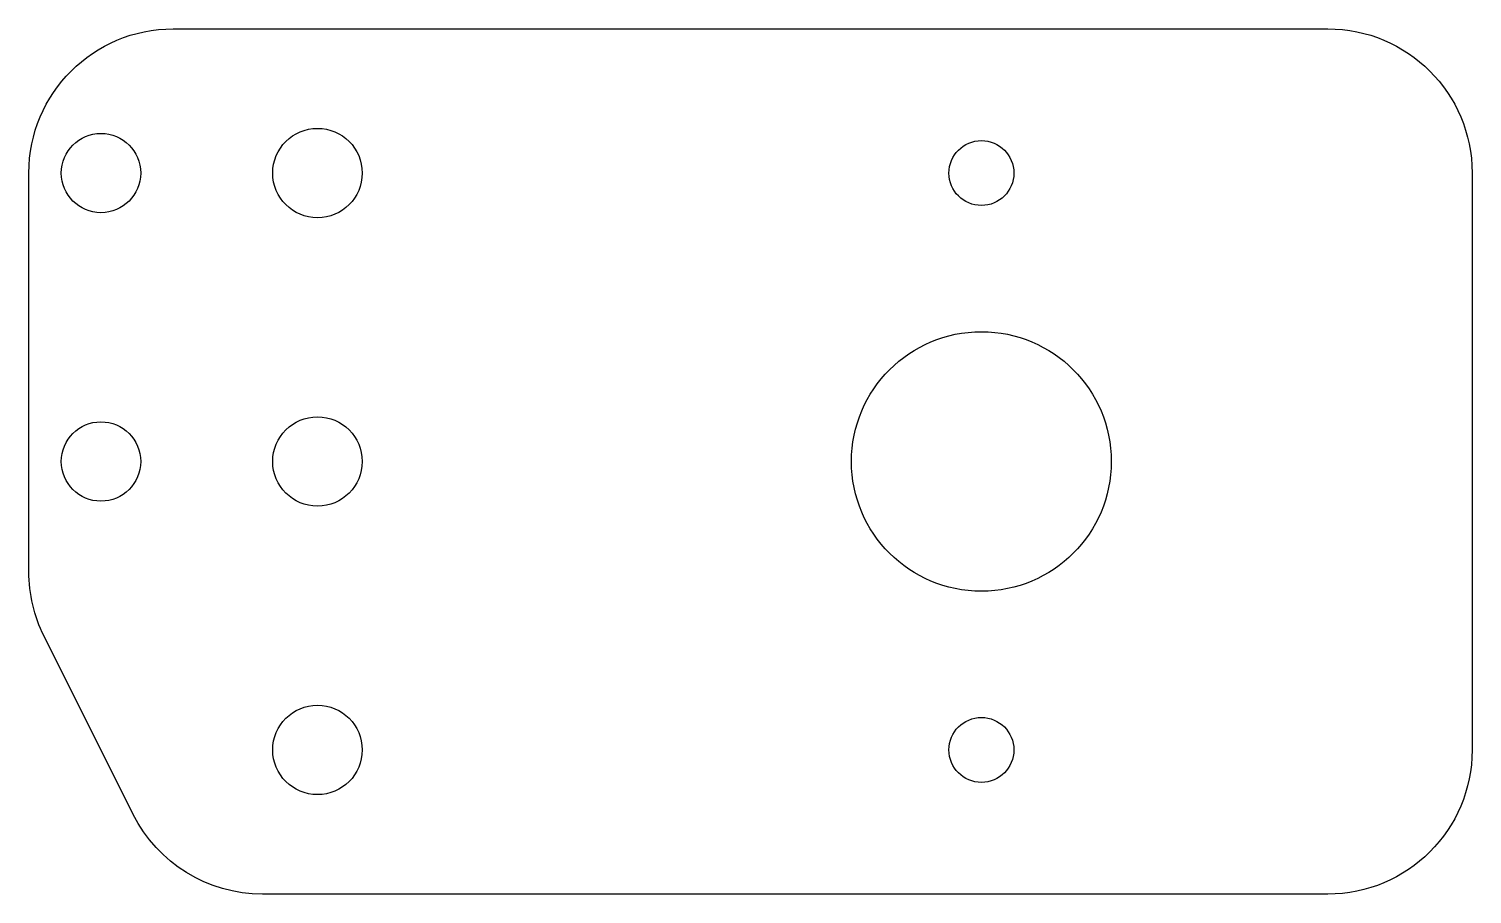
# Model space of a CAD drawing. Header units: millimetres. Extents: x -61.1 to 38.9, y -60.5 to -0.5.
import ezdxf

# ---------------------------------------------------------------- set-up
doc = ezdxf.new("R2010")
doc.units = ezdxf.units.MM
doc.layers.get('0').update_dxf_attribs({"linetype": 'CONTINUOUS'})

msp = doc.modelspace()

# ---------------------------------------------------------------- linework, layer by layer
msp.add_lwpolyline([(28.86, -0.51, -0.41421), (38.86, -10.51), (38.86, -50.51, -0.41421), (28.86, -60.51), (-44.96, -60.51, -0.28408), (-53.9, -54.98), (-60.08, -42.62, -0.11643), (-61.14, -38.15), (-61.14, -10.51, -0.41421), (-51.14, -0.51)], format="xyb", close=True)
for centre, radius in [((-56.14, -10.51), 2.75), ((-41.14, -10.51), 3.1), ((4.86, -10.51), 2.25), ((4.86, -30.51), 9), ((-56.14, -30.51), 2.75), ((-41.14, -30.51), 3.1), ((-41.14, -50.51), 3.1), ((4.86, -50.51), 2.25)]:
    msp.add_circle(centre, radius)

doc.saveas('drawing.dxf')
